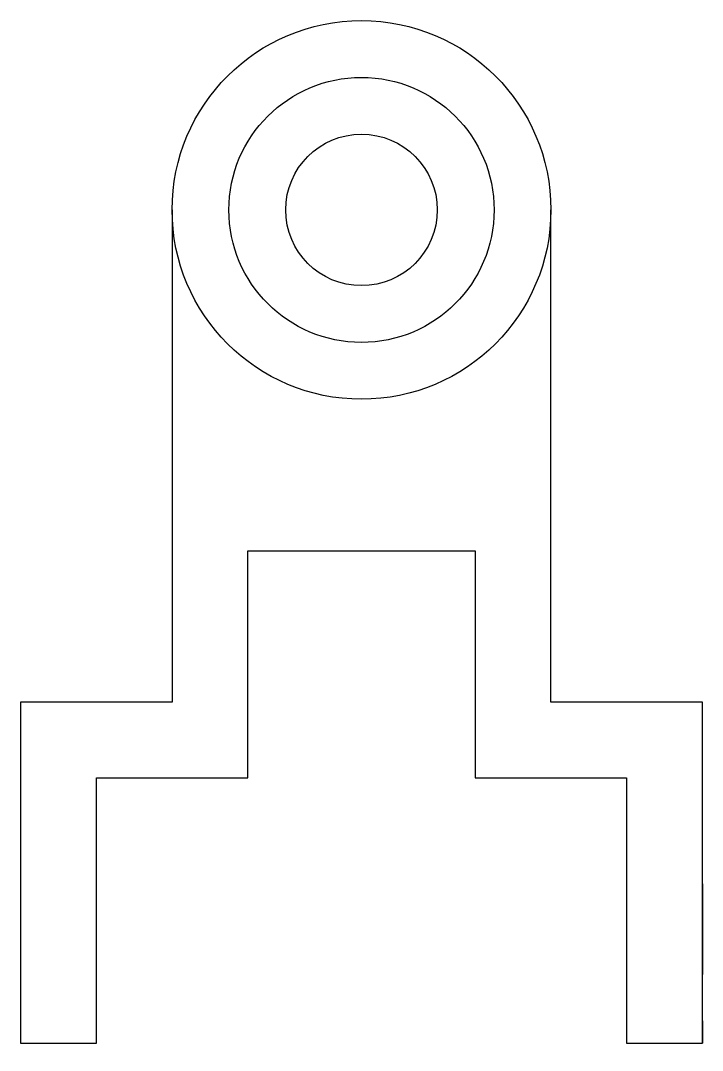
# Model space of a CAD drawing. Header units: millimetres. Extents: x 205 to 295, y 141 to 277.
import ezdxf

# ---------------------------------------------------------------- set-up
doc = ezdxf.new("R2010")
doc.units = ezdxf.units.MM
doc.layers.get('0').update_dxf_attribs({"true_color": 0xc2ced6})

msp = doc.modelspace()

# ---------------------------------------------------------------- linework, layer by layer
for points in [[(224.61, 251.92), (224.61, 186.92), (204.61, 186.92), (204.61, 141.92), (214.61, 141.92), (214.61, 176.92), (234.61, 176.92), (234.61, 206.92), (264.61, 206.92), (264.61, 176.92), (284.61, 176.92)], [(284.61, 176.92), (284.61, 141.92), (294.61, 141.92), (294.61, 186.92), (274.61, 186.92), (274.61, 251.92)]]:
    msp.add_lwpolyline(points)
for radius in [25, 17.5, 10]:
    msp.add_circle((249.61, 251.92), radius)
at = {"extrusion": (1, 1.26319e-15, 0)}
msp.add_circle((156.95, 20, 294.61), 6, dxfattribs=at)
msp.add_arc((211.92, 20, 294.61), 70, 163.3985, 196.6015, dxfattribs=at)

doc.saveas('drawing.dxf')
